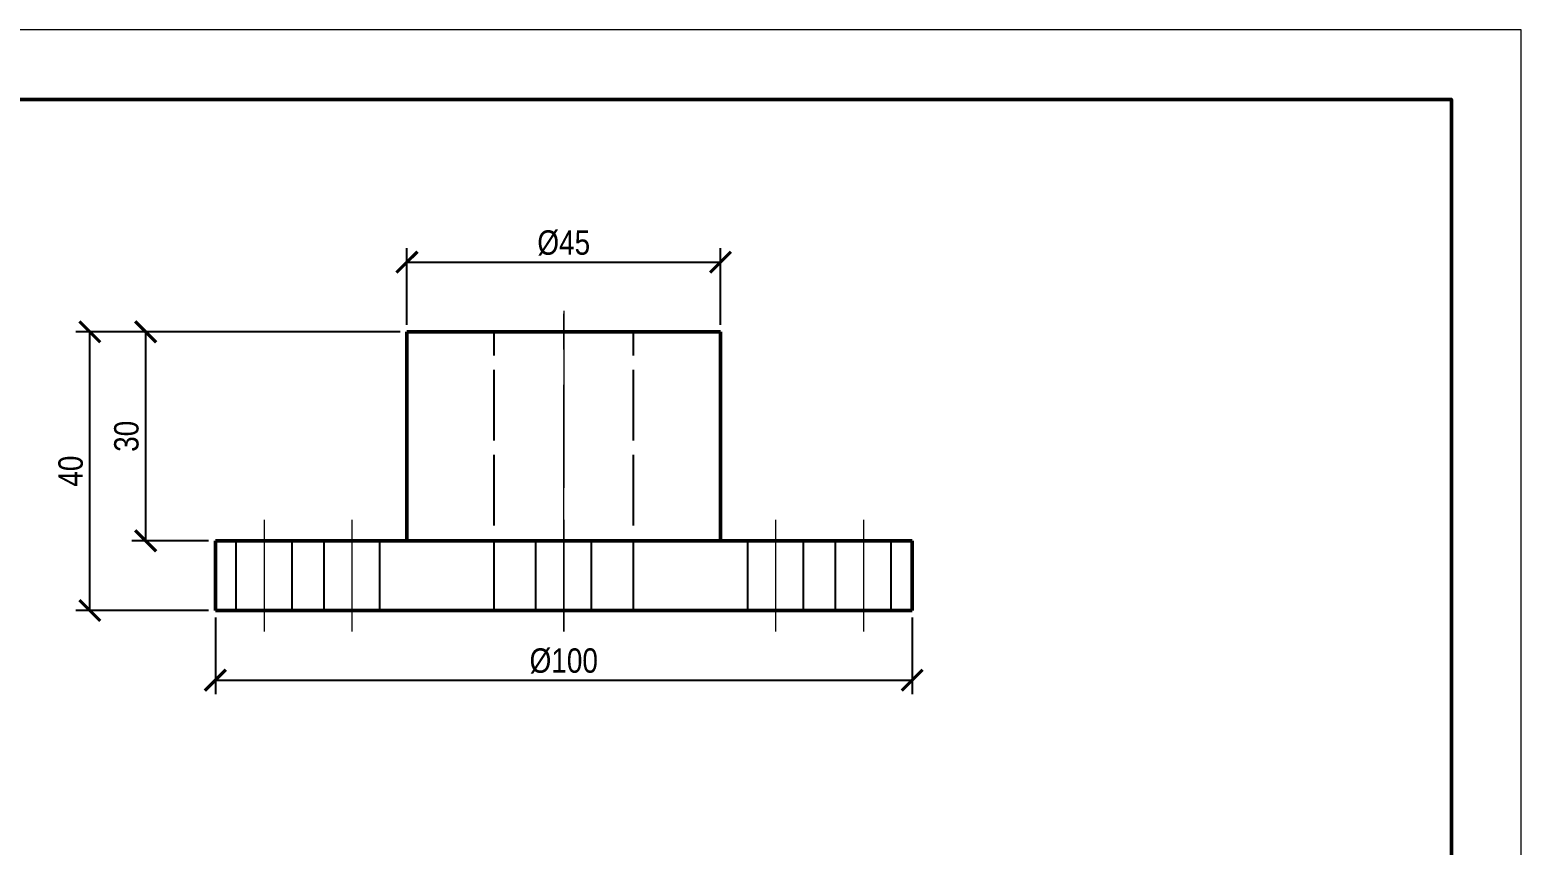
# Model space of a CAD drawing. Header units: millimetres. Extents: x 0 to 420, y 0 to 297.
# Drawn here: x 206 to 420, y 180 to 297 of the extents above; entities that cross this region are included whole.
import ezdxf

# ---------------------------------------------------------------- set-up
doc = ezdxf.new("R2010")
doc.units = ezdxf.units.MM
doc.header["$LTSCALE"] = 8
doc.linetypes.add('CENTER', pattern=[5.08, 3.175, -0.635, 0.635, -0.635])
doc.linetypes.add('DASHED', pattern=[1.524, 1.27, -0.254])
for name, color, linetype, lineweight in [('CENTER', 1, 'CENTER', 18), ('DIM', 5, 'Continuous', 18), ('FRAME', 7, 'Continuous', 50), ('HIDDEN', 8, 'DASHED', 25), ('SHEET', 8, 'Continuous', 13), ('VISIBLE', 7, 'Continuous', 50)]:
    doc.layers.add(name, color=color, linetype=linetype, lineweight=lineweight)
doc.styles.add('OpenSansCondensed-Light', font='OpenSansCondensed-Light.ttf')
doc.dimstyles.new('EZDXF', dxfattribs={"dimtxt": 3.5, "dimasz": 3, "dimexe": 2, "dimexo": 1, "dimgap": 1, "dimtad": 1, "dimlfac": 100, "dimzin": 12, "dimdsep": 46, "dimtxsty": 'OpenSansCondensed-Light', "dimblk": 'ARCHTICK', "dimcen": 2.5, "dimclrd": 256, "dimclre": 256, "dimclrt": 256, "dimazin": 3, "dimtfac": 0.5, "dimtmove": 2, "dimatfit": 3})

# ---------------------------------------------------------------- blocks, each defined once
blk = doc.blocks.new('_ARCHTICK')
at = {"color": 0, "linetype": 'BYBLOCK', "const_width": 0.15}
blk.add_lwpolyline([(-0.5, -0.5), (0.5, 0.5)], dxfattribs=at)

msp = doc.modelspace()

# ---------------------------------------------------------------- linework, layer by layer
at = {"layer": 'CENTER'}
for p, q in [((282.6007, 220.6548), (282.6007, 256.6548)), ((282.6007, 256.6548), (282.6007, 210.6548)), ((239.6007, 226.6548), (239.6007, 210.6548)), ((252.1951, 226.6548), (252.1951, 210.6548)), ((252.1951, 226.6548), (252.1951, 210.6548)), ((282.6007, 210.6548), (282.6007, 226.6548)), ((282.6007, 226.6548), (282.6007, 210.6548)), ((282.6007, 226.6548), (282.6007, 210.6548)), ((313.0063, 226.6548), (313.0063, 210.6548)), ((313.0063, 226.6548), (313.0063, 210.6548)), ((325.6007, 226.6548), (325.6007, 210.6548))]:
    msp.add_line(p, q, dxfattribs=at)
at = {"layer": 'FRAME'}
msp.add_lwpolyline([(20, 10), (410, 10), (410, 287), (20, 287)], close=True, dxfattribs=at)
at = {"layer": 'HIDDEN'}
for p, q in [((272.60068, 213.65476), (272.60068, 253.65476)), ((292.60068, 213.65476), (292.60068, 253.65476)), ((235.60068, 213.65476), (235.60068, 223.65476)), ((243.60068, 213.65476), (243.60068, 223.65476)), ((248.19509, 213.65476), (248.19509, 223.65476)), ((248.19509, 213.65476), (248.19509, 223.65476)), ((256.19509, 213.65476), (256.19509, 223.65476)), ((256.19509, 213.65476), (256.19509, 223.65476)), ((278.60068, 213.65476), (278.60068, 223.65476)), ((278.60068, 213.65476), (278.60068, 223.65476)), ((286.60068, 213.65476), (286.60068, 223.65476)), ((286.60068, 213.65476), (286.60068, 223.65476)), ((309.00627, 213.65476), (309.00627, 223.65476)), ((309.00627, 213.65476), (309.00627, 223.65476)), ((317.00627, 213.65476), (317.00627, 223.65476)), ((317.00627, 213.65476), (317.00627, 223.65476)), ((321.60068, 213.65476), (321.60068, 223.65476)), ((329.60068, 213.65476), (329.60068, 223.65476))]:
    msp.add_line(p, q, dxfattribs=at)
for points in [[(305.10068, 253.65476), (305.01389, 253.65476), (304.9271, 253.65476), (304.84031, 253.65476), (304.75353, 253.65476), (304.66674, 253.65476), (304.57995, 253.65476), (304.40855, 253.65476), (304.15254, 253.65476), (303.89653, 253.65476), (303.64051, 253.65476), (303.3845, 253.65476), (303.12849, 253.65476), (302.87248, 253.65476), (302.46008, 253.65476), (302.04768, 253.65476), (301.63528, 253.65476), (301.22288, 253.65476), (300.81048, 253.65476), (300.39809, 253.65476), (299.91783, 253.65476), (299.36973, 253.65476), (298.82162, 253.65476), (298.27352, 253.65476), (297.72541, 253.65476), (297.1773, 253.65476), (296.6292, 253.65476), (295.97287, 253.65476), (295.31654, 253.65476), (294.66021, 253.65476), (294.00388, 253.65476), (293.34756, 253.65476), (292.69123, 253.65476), (291.99724, 253.65476), (291.2656, 253.65476), (290.53396, 253.65476), (289.80232, 253.65476), (289.07068, 253.65476), (288.33904, 253.65476), (287.6074, 253.65476), (286.83713, 253.65476), (286.06687, 253.65476), (285.2966, 253.65476), (284.52634, 253.65476), (283.75608, 253.65476), (282.98581, 253.65476), (282.21555, 253.65476), (281.44528, 253.65476), (280.67502, 253.65476), (279.90475, 253.65476), (279.13449, 253.65476), (278.36422, 253.65476), (277.59396, 253.65476), (276.86232, 253.65476), (276.13068, 253.65476), (275.39904, 253.65476), (274.6674, 253.65476), (273.93575, 253.65476), (273.20411, 253.65476), (272.51013, 253.65476), (271.8538, 253.65476), (271.19747, 253.65476), (270.54114, 253.65476), (269.88481, 253.65476), (269.22849, 253.65476), (268.57216, 253.65476), (268.02405, 253.65476), (267.47595, 253.65476), (266.92784, 253.65476), (266.37973, 253.65476), (265.83163, 253.65476), (265.28352, 253.65476), (264.80327, 253.65476), (264.39087, 253.65476), (263.97847, 253.65476), (263.56607, 253.65476), (263.15368, 253.65476), (262.74128, 253.65476), (262.32888, 253.65476), (262.07287, 253.65476), (261.81685, 253.65476), (261.56084, 253.65476), (261.30483, 253.65476), (261.04882, 253.65476), (260.79281, 253.65476), (260.62141, 253.65476), (260.53462, 253.65476), (260.44783, 253.65476), (260.36104, 253.65476), (260.27425, 253.65476), (260.18747, 253.65476), (260.10068, 253.65476)], [(292.60068, 253.65476), (292.51507, 253.65476), (292.42945, 253.65476), (292.33192, 253.65476), (292.07938, 253.65476), (291.82683, 253.65476), (291.55225, 253.65476), (291.14544, 253.65476), (290.73863, 253.65476), (290.30313, 253.65476), (289.76245, 253.65476), (289.22178, 253.65476), (288.65059, 253.65476), (288.00316, 253.65476), (287.35572, 253.65476), (286.68176, 253.65476), (285.96003, 253.65476), (285.2383, 253.65476), (284.50025, 253.65476), (283.74042, 253.65476), (282.98059, 253.65476), (282.22076, 253.65476), (281.46094, 253.65476), (280.70111, 253.65476), (279.96305, 253.65476), (279.24133, 253.65476), (278.5196, 253.65476), (277.84563, 253.65476), (277.1982, 253.65476), (276.55076, 253.65476), (275.97958, 253.65476), (275.4389, 253.65476), (274.89822, 253.65476), (274.46273, 253.65476), (274.05592, 253.65476), (273.64911, 253.65476), (273.37452, 253.65476), (273.12198, 253.65476), (272.86944, 253.65476), (272.7719, 253.65476), (272.68629, 253.65476), (272.60068, 253.65476)], [(272.60068, 253.65476), (272.68629, 253.65476), (272.7719, 253.65476), (272.86944, 253.65476), (273.12198, 253.65476), (273.37452, 253.65476), (273.64911, 253.65476), (274.05592, 253.65476), (274.46273, 253.65476), (274.89822, 253.65476), (275.4389, 253.65476), (275.97958, 253.65476), (276.55076, 253.65476), (277.1982, 253.65476), (277.84563, 253.65476), (278.5196, 253.65476), (279.24133, 253.65476), (279.96305, 253.65476), (280.70111, 253.65476), (281.46094, 253.65476), (282.22076, 253.65476), (282.98059, 253.65476), (283.74042, 253.65476), (284.50025, 253.65476), (285.2383, 253.65476), (285.96003, 253.65476), (286.68176, 253.65476), (287.35572, 253.65476), (288.00316, 253.65476), (288.65059, 253.65476), (289.22178, 253.65476), (289.76245, 253.65476), (290.30313, 253.65476), (290.73863, 253.65476), (291.14544, 253.65476), (291.55225, 253.65476), (291.82683, 253.65476), (292.07938, 253.65476), (292.33192, 253.65476), (292.42945, 253.65476), (292.51507, 253.65476), (292.60068, 253.65476)], [(332.60068, 223.65476), (332.51293, 223.65476), (332.42517, 223.65476), (332.33742, 223.65476), (332.24967, 223.65476), (332.16192, 223.65476), (332.07416, 223.65476), (331.98641, 223.65476), (331.89866, 223.65476), (331.81091, 223.65476), (331.72316, 223.65476), (331.6354, 223.65476), (331.54765, 223.65476), (331.4599, 223.65476), (331.37215, 223.65476), (331.16218, 223.65476), (330.90332, 223.65476), (330.64446, 223.65476), (330.38561, 223.65476), (330.12675, 223.65476), (329.86789, 223.65476), (329.60904, 223.65476), (329.35018, 223.65476), (329.09132, 223.65476), (328.83247, 223.65476), (328.57361, 223.65476), (328.31475, 223.65476), (328.0559, 223.65476), (327.79704, 223.65476), (327.47042, 223.65476), (327.05343, 223.65476), (326.63645, 223.65476), (326.21947, 223.65476), (325.80249, 223.65476), (325.38551, 223.65476), (324.96853, 223.65476), (324.55155, 223.65476), (324.13457, 223.65476), (323.71759, 223.65476), (323.30061, 223.65476), (322.88363, 223.65476), (322.46665, 223.65476), (322.04966, 223.65476), (321.61308, 223.65476), (321.05889, 223.65476), (320.50469, 223.65476), (319.95049, 223.65476), (319.3963, 223.65476), (318.8421, 223.65476), (318.28791, 223.65476), (317.73371, 223.65476), (317.17951, 223.65476), (316.62532, 223.65476), (316.07112, 223.65476), (315.51693, 223.65476), (314.96273, 223.65476), (314.40853, 223.65476), (313.85434, 223.65476), (313.20635, 223.65476), (312.54273, 223.65476), (311.87911, 223.65476), (311.21549, 223.65476), (310.55187, 223.65476), (309.88824, 223.65476), (309.22462, 223.65476), (308.561, 223.65476), (307.89738, 223.65476), (307.23376, 223.65476), (306.57014, 223.65476), (305.90652, 223.65476), (305.2429, 223.65476), (304.57927, 223.65476), (303.87214, 223.65476), (303.13237, 223.65476), (302.3926, 223.65476), (301.65283, 223.65476), (300.91306, 223.65476), (300.17329, 223.65476), (299.43352, 223.65476), (298.69375, 223.65476), (297.95398, 223.65476), (297.21421, 223.65476), (296.47444, 223.65476), (295.73467, 223.65476), (294.9949, 223.65476), (294.25513, 223.65476), (293.5042, 223.65476), (292.72538, 223.65476), (291.94656, 223.65476), (291.16773, 223.65476), (290.38891, 223.65476), (289.61009, 223.65476), (288.83126, 223.65476), (288.05244, 223.65476), (287.27362, 223.65476), (286.49479, 223.65476), (285.71597, 223.65476), (284.93715, 223.65476), (284.15832, 223.65476), (283.3795, 223.65476), (282.60068, 223.65476), (281.82185, 223.65476), (281.04303, 223.65476), (280.26421, 223.65476), (279.48539, 223.65476), (278.70656, 223.65476), (277.92774, 223.65476), (277.14892, 223.65476), (276.37009, 223.65476), (275.59127, 223.65476), (274.81245, 223.65476), (274.03362, 223.65476), (273.2548, 223.65476), (272.47598, 223.65476), (271.69715, 223.65476), (270.94622, 223.65476), (270.20645, 223.65476), (269.46668, 223.65476), (268.72691, 223.65476), (267.98715, 223.65476), (267.24738, 223.65476), (266.50761, 223.65476), (265.76784, 223.65476), (265.02807, 223.65476), (264.2883, 223.65476), (263.54853, 223.65476), (262.80876, 223.65476), (262.06899, 223.65476), (261.32922, 223.65476), (260.62208, 223.65476), (259.95846, 223.65476), (259.29484, 223.65476), (258.63122, 223.65476), (257.9676, 223.65476), (257.30398, 223.65476), (256.64035, 223.65476), (255.97673, 223.65476), (255.31311, 223.65476), (254.64949, 223.65476), (253.98587, 223.65476), (253.32225, 223.65476), (252.65863, 223.65476), (251.99501, 223.65476), (251.34702, 223.65476), (250.79282, 223.65476), (250.23863, 223.65476), (249.68443, 223.65476), (249.13023, 223.65476), (248.57604, 223.65476), (248.02184, 223.65476), (247.46765, 223.65476), (246.91345, 223.65476), (246.35925, 223.65476), (245.80506, 223.65476), (245.25086, 223.65476), (244.69667, 223.65476), (244.14247, 223.65476), (243.58827, 223.65476), (243.15169, 223.65476), (242.73471, 223.65476), (242.31773, 223.65476), (241.90075, 223.65476), (241.48377, 223.65476), (241.06679, 223.65476), (240.64981, 223.65476), (240.23283, 223.65476), (239.81585, 223.65476), (239.39886, 223.65476), (238.98188, 223.65476), (238.5649, 223.65476), (238.14792, 223.65476), (237.73094, 223.65476), (237.40432, 223.65476), (237.14546, 223.65476), (236.8866, 223.65476), (236.62775, 223.65476), (236.36889, 223.65476), (236.11003, 223.65476), (235.85118, 223.65476), (235.59232, 223.65476), (235.33346, 223.65476), (235.07461, 223.65476), (234.81575, 223.65476), (234.55689, 223.65476), (234.29804, 223.65476), (234.03918, 223.65476), (233.82921, 223.65476), (233.74146, 223.65476), (233.65371, 223.65476), (233.56595, 223.65476), (233.4782, 223.65476), (233.39045, 223.65476), (233.3027, 223.65476), (233.21494, 223.65476), (233.12719, 223.65476), (233.03944, 223.65476), (232.95169, 223.65476), (232.86394, 223.65476), (232.77618, 223.65476), (232.68843, 223.65476), (232.60068, 223.65476)], [(243.60068, 223.65476), (243.51809, 223.65476), (243.30897, 223.65476), (242.98029, 223.65476), (242.54172, 223.65476), (242.00541, 223.65476), (241.38083, 223.65476), (240.68969, 223.65476), (239.96718, 223.65476), (239.23417, 223.65476), (238.51166, 223.65476), (237.82053, 223.65476), (237.19595, 223.65476), (236.65964, 223.65476), (236.22106, 223.65476), (235.89239, 223.65476), (235.68327, 223.65476), (235.60068, 223.65476)], [(235.60068, 223.65476), (235.68327, 223.65476), (235.89239, 223.65476), (236.22106, 223.65476), (236.65964, 223.65476), (237.19595, 223.65476), (237.82053, 223.65476), (238.51166, 223.65476), (239.23417, 223.65476), (239.96718, 223.65476), (240.68969, 223.65476), (241.38083, 223.65476), (242.00541, 223.65476), (242.54172, 223.65476), (242.98029, 223.65476), (243.30897, 223.65476), (243.51809, 223.65476), (243.60068, 223.65476)], [(256.19509, 223.65476), (256.10733, 223.65476), (255.87292, 223.65476), (255.50112, 223.65476), (255.00573, 223.65476), (254.40464, 223.65476), (253.71926, 223.65476), (252.97391, 223.65476), (252.19509, 223.65476), (251.41626, 223.65476), (250.67091, 223.65476), (249.98554, 223.65476), (249.38444, 223.65476), (248.88905, 223.65476), (248.51725, 223.65476), (248.28284, 223.65476), (248.19509, 223.65476)], [(248.19509, 223.65476), (248.28284, 223.65476), (248.51725, 223.65476), (248.88905, 223.65476), (249.38444, 223.65476), (249.98554, 223.65476), (250.67091, 223.65476), (251.41626, 223.65476), (252.19509, 223.65476), (252.97391, 223.65476), (253.71926, 223.65476), (254.40464, 223.65476), (255.00573, 223.65476), (255.50112, 223.65476), (255.87292, 223.65476), (256.10733, 223.65476), (256.19509, 223.65476)], [(256.19509, 223.65476), (256.10733, 223.65476), (255.87292, 223.65476), (255.50112, 223.65476), (255.00573, 223.65476), (254.40464, 223.65476), (253.71926, 223.65476), (252.97391, 223.65476), (252.19509, 223.65476), (251.41626, 223.65476), (250.67091, 223.65476), (249.98554, 223.65476), (249.38444, 223.65476), (248.88905, 223.65476), (248.51725, 223.65476), (248.28284, 223.65476), (248.19509, 223.65476)], [(248.19509, 223.65476), (248.28284, 223.65476), (248.51725, 223.65476), (248.88905, 223.65476), (249.38444, 223.65476), (249.98554, 223.65476), (250.67091, 223.65476), (251.41626, 223.65476), (252.19509, 223.65476), (252.97391, 223.65476), (253.71926, 223.65476), (254.40464, 223.65476), (255.00573, 223.65476), (255.50112, 223.65476), (255.87292, 223.65476), (256.10733, 223.65476), (256.19509, 223.65476)], [(305.10068, 223.65476), (305.01389, 223.65476), (304.9271, 223.65476), (304.84031, 223.65476), (304.75353, 223.65476), (304.66674, 223.65476), (304.57995, 223.65476), (304.40855, 223.65476), (304.15254, 223.65476), (303.89653, 223.65476), (303.64051, 223.65476), (303.3845, 223.65476), (303.12849, 223.65476), (302.87248, 223.65476), (302.46008, 223.65476), (302.04768, 223.65476), (301.63528, 223.65476), (301.22288, 223.65476), (300.81048, 223.65476), (300.39809, 223.65476), (299.91783, 223.65476), (299.36973, 223.65476), (298.82162, 223.65476), (298.27352, 223.65476), (297.72541, 223.65476), (297.1773, 223.65476), (296.6292, 223.65476), (295.97287, 223.65476), (295.31654, 223.65476), (294.66021, 223.65476), (294.00388, 223.65476), (293.34756, 223.65476), (292.69123, 223.65476), (291.99724, 223.65476), (291.2656, 223.65476), (290.53396, 223.65476), (289.80232, 223.65476), (289.07068, 223.65476), (288.33904, 223.65476), (287.6074, 223.65476), (286.83713, 223.65476), (286.06687, 223.65476), (285.2966, 223.65476), (284.52634, 223.65476), (283.75608, 223.65476), (282.98581, 223.65476), (282.21555, 223.65476), (281.44528, 223.65476), (280.67502, 223.65476), (279.90475, 223.65476), (279.13449, 223.65476), (278.36422, 223.65476), (277.59396, 223.65476), (276.86232, 223.65476), (276.13068, 223.65476), (275.39904, 223.65476), (274.6674, 223.65476), (273.93575, 223.65476), (273.20411, 223.65476), (272.51013, 223.65476), (271.8538, 223.65476), (271.19747, 223.65476), (270.54114, 223.65476), (269.88481, 223.65476), (269.22849, 223.65476), (268.57216, 223.65476), (268.02405, 223.65476), (267.47595, 223.65476), (266.92784, 223.65476), (266.37973, 223.65476), (265.83163, 223.65476), (265.28352, 223.65476), (264.80327, 223.65476), (264.39087, 223.65476), (263.97847, 223.65476), (263.56607, 223.65476), (263.15368, 223.65476), (262.74128, 223.65476), (262.32888, 223.65476), (262.07287, 223.65476), (261.81685, 223.65476), (261.56084, 223.65476), (261.30483, 223.65476), (261.04882, 223.65476), (260.79281, 223.65476), (260.62141, 223.65476), (260.53462, 223.65476), (260.44783, 223.65476), (260.36104, 223.65476), (260.27425, 223.65476), (260.18747, 223.65476), (260.10068, 223.65476)], [(260.10068, 223.65476), (260.18747, 223.65476), (260.27425, 223.65476), (260.36104, 223.65476), (260.44783, 223.65476), (260.53462, 223.65476), (260.62141, 223.65476), (260.79281, 223.65476), (261.04882, 223.65476), (261.30483, 223.65476), (261.56084, 223.65476), (261.81685, 223.65476), (262.07287, 223.65476), (262.32888, 223.65476), (262.74128, 223.65476), (263.15368, 223.65476), (263.56607, 223.65476), (263.97847, 223.65476), (264.39087, 223.65476), (264.80327, 223.65476), (265.28352, 223.65476), (265.83163, 223.65476), (266.37973, 223.65476), (266.92784, 223.65476), (267.47595, 223.65476), (268.02405, 223.65476), (268.57216, 223.65476), (269.22849, 223.65476), (269.88481, 223.65476), (270.54114, 223.65476), (271.19747, 223.65476), (271.8538, 223.65476), (272.51013, 223.65476), (273.20411, 223.65476), (273.93575, 223.65476), (274.6674, 223.65476), (275.39904, 223.65476), (276.13068, 223.65476), (276.86232, 223.65476), (277.59396, 223.65476), (278.36422, 223.65476), (279.13449, 223.65476), (279.90475, 223.65476), (280.67502, 223.65476), (281.44528, 223.65476), (282.21555, 223.65476), (282.98581, 223.65476), (283.75608, 223.65476), (284.52634, 223.65476), (285.2966, 223.65476), (286.06687, 223.65476), (286.83713, 223.65476), (287.6074, 223.65476), (288.33904, 223.65476), (289.07068, 223.65476), (289.80232, 223.65476), (290.53396, 223.65476), (291.2656, 223.65476), (291.99724, 223.65476), (292.69123, 223.65476), (293.34756, 223.65476), (294.00388, 223.65476), (294.66021, 223.65476), (295.31654, 223.65476), (295.97287, 223.65476), (296.6292, 223.65476), (297.1773, 223.65476), (297.72541, 223.65476), (298.27352, 223.65476), (298.82162, 223.65476), (299.36973, 223.65476), (299.91783, 223.65476), (300.39809, 223.65476), (300.81048, 223.65476), (301.22288, 223.65476), (301.63528, 223.65476), (302.04768, 223.65476), (302.46008, 223.65476), (302.87248, 223.65476), (303.12849, 223.65476), (303.3845, 223.65476), (303.64051, 223.65476), (303.89653, 223.65476), (304.15254, 223.65476), (304.40855, 223.65476), (304.57995, 223.65476), (304.66674, 223.65476), (304.75353, 223.65476), (304.84031, 223.65476), (304.9271, 223.65476), (305.01389, 223.65476), (305.10068, 223.65476)], [(286.60068, 223.65476), (286.51293, 223.65476), (286.27851, 223.65476), (285.90671, 223.65476), (285.41132, 223.65476), (284.81023, 223.65476), (284.12485, 223.65476), (283.3795, 223.65476), (282.60068, 223.65476), (281.82185, 223.65476), (281.07651, 223.65476), (280.39113, 223.65476), (279.79004, 223.65476), (279.29465, 223.65476), (278.92284, 223.65476), (278.68843, 223.65476), (278.60068, 223.65476)], [(278.60068, 223.65476), (278.68843, 223.65476), (278.92284, 223.65476), (279.29465, 223.65476), (279.79004, 223.65476), (280.39113, 223.65476), (281.07651, 223.65476), (281.82185, 223.65476), (282.60068, 223.65476), (283.3795, 223.65476), (284.12485, 223.65476), (284.81023, 223.65476), (285.41132, 223.65476), (285.90671, 223.65476), (286.27851, 223.65476), (286.51293, 223.65476), (286.60068, 223.65476)], [(286.60068, 223.65476), (286.51293, 223.65476), (286.27851, 223.65476), (285.90671, 223.65476), (285.41132, 223.65476), (284.81023, 223.65476), (284.12485, 223.65476), (283.3795, 223.65476), (282.60068, 223.65476), (281.82185, 223.65476), (281.07651, 223.65476), (280.39113, 223.65476), (279.79004, 223.65476), (279.29465, 223.65476), (278.92284, 223.65476), (278.68843, 223.65476), (278.60068, 223.65476)], [(278.60068, 223.65476), (278.68843, 223.65476), (278.92284, 223.65476), (279.29465, 223.65476), (279.79004, 223.65476), (280.39113, 223.65476), (281.07651, 223.65476), (281.82185, 223.65476), (282.60068, 223.65476), (283.3795, 223.65476), (284.12485, 223.65476), (284.81023, 223.65476), (285.41132, 223.65476), (285.90671, 223.65476), (286.27851, 223.65476), (286.51293, 223.65476), (286.60068, 223.65476)], [(317.00627, 223.65476), (316.92368, 223.65476), (316.71456, 223.65476), (316.38589, 223.65476), (315.94731, 223.65476), (315.411, 223.65476), (314.78642, 223.65476), (314.09528, 223.65476), (313.37277, 223.65476), (312.63976, 223.65476), (311.91726, 223.65476), (311.22612, 223.65476), (310.60154, 223.65476), (310.06523, 223.65476), (309.62665, 223.65476), (309.29798, 223.65476), (309.08886, 223.65476), (309.00627, 223.65476)], [(309.00627, 223.65476), (309.08886, 223.65476), (309.29798, 223.65476), (309.62665, 223.65476), (310.06523, 223.65476), (310.60154, 223.65476), (311.22612, 223.65476), (311.91726, 223.65476), (312.63976, 223.65476), (313.37277, 223.65476), (314.09528, 223.65476), (314.78642, 223.65476), (315.411, 223.65476), (315.94731, 223.65476), (316.38589, 223.65476), (316.71456, 223.65476), (316.92368, 223.65476), (317.00627, 223.65476)], [(317.00627, 223.65476), (316.92368, 223.65476), (316.71456, 223.65476), (316.38589, 223.65476), (315.94731, 223.65476), (315.411, 223.65476), (314.78642, 223.65476), (314.09528, 223.65476), (313.37277, 223.65476), (312.63976, 223.65476), (311.91726, 223.65476), (311.22612, 223.65476), (310.60154, 223.65476), (310.06523, 223.65476), (309.62665, 223.65476), (309.29798, 223.65476), (309.08886, 223.65476), (309.00627, 223.65476)], [(309.00627, 223.65476), (309.08886, 223.65476), (309.29798, 223.65476), (309.62665, 223.65476), (310.06523, 223.65476), (310.60154, 223.65476), (311.22612, 223.65476), (311.91726, 223.65476), (312.63976, 223.65476), (313.37277, 223.65476), (314.09528, 223.65476), (314.78642, 223.65476), (315.411, 223.65476), (315.94731, 223.65476), (316.38589, 223.65476), (316.71456, 223.65476), (316.92368, 223.65476), (317.00627, 223.65476)], [(329.60068, 223.65476), (329.51809, 223.65476), (329.30897, 223.65476), (328.98029, 223.65476), (328.54172, 223.65476), (328.00541, 223.65476), (327.38083, 223.65476), (326.68969, 223.65476), (325.96718, 223.65476), (325.23417, 223.65476), (324.51166, 223.65476), (323.82053, 223.65476), (323.19595, 223.65476), (322.65964, 223.65476), (322.22106, 223.65476), (321.89239, 223.65476), (321.68327, 223.65476), (321.60068, 223.65476)], [(321.60068, 223.65476), (321.68327, 223.65476), (321.89239, 223.65476), (322.22106, 223.65476), (322.65964, 223.65476), (323.19595, 223.65476), (323.82053, 223.65476), (324.51166, 223.65476), (325.23417, 223.65476), (325.96718, 223.65476), (326.68969, 223.65476), (327.38083, 223.65476), (328.00541, 223.65476), (328.54172, 223.65476), (328.98029, 223.65476), (329.30897, 223.65476), (329.51809, 223.65476), (329.60068, 223.65476)], [(332.60068, 213.65476), (332.51293, 213.65476), (332.42517, 213.65476), (332.33742, 213.65476), (332.24967, 213.65476), (332.16192, 213.65476), (332.07416, 213.65476), (331.98641, 213.65476), (331.89866, 213.65476), (331.81091, 213.65476), (331.72316, 213.65476), (331.6354, 213.65476), (331.54765, 213.65476), (331.4599, 213.65476), (331.37215, 213.65476), (331.16218, 213.65476), (330.90332, 213.65476), (330.64446, 213.65476), (330.38561, 213.65476), (330.12675, 213.65476), (329.86789, 213.65476), (329.60904, 213.65476), (329.35018, 213.65476), (329.09132, 213.65476), (328.83247, 213.65476), (328.57361, 213.65476), (328.31475, 213.65476), (328.0559, 213.65476), (327.79704, 213.65476), (327.47042, 213.65476), (327.05343, 213.65476), (326.63645, 213.65476), (326.21947, 213.65476), (325.80249, 213.65476), (325.38551, 213.65476), (324.96853, 213.65476), (324.55155, 213.65476), (324.13457, 213.65476), (323.71759, 213.65476), (323.30061, 213.65476), (322.88363, 213.65476), (322.46665, 213.65476), (322.04966, 213.65476), (321.61308, 213.65476), (321.05889, 213.65476), (320.50469, 213.65476), (319.95049, 213.65476), (319.3963, 213.65476), (318.8421, 213.65476), (318.28791, 213.65476), (317.73371, 213.65476), (317.17951, 213.65476), (316.62532, 213.65476), (316.07112, 213.65476), (315.51693, 213.65476), (314.96273, 213.65476), (314.40853, 213.65476), (313.85434, 213.65476), (313.20635, 213.65476), (312.54273, 213.65476), (311.87911, 213.65476), (311.21549, 213.65476), (310.55187, 213.65476), (309.88824, 213.65476), (309.22462, 213.65476), (308.561, 213.65476), (307.89738, 213.65476), (307.23376, 213.65476), (306.57014, 213.65476), (305.90652, 213.65476), (305.2429, 213.65476), (304.57927, 213.65476), (303.87214, 213.65476), (303.13237, 213.65476), (302.3926, 213.65476), (301.65283, 213.65476), (300.91306, 213.65476), (300.17329, 213.65476), (299.43352, 213.65476), (298.69375, 213.65476), (297.95398, 213.65476), (297.21421, 213.65476), (296.47444, 213.65476), (295.73467, 213.65476), (294.9949, 213.65476), (294.25513, 213.65476), (293.5042, 213.65476), (292.72538, 213.65476), (291.94656, 213.65476), (291.16773, 213.65476), (290.38891, 213.65476), (289.61009, 213.65476), (288.83126, 213.65476), (288.05244, 213.65476), (287.27362, 213.65476), (286.49479, 213.65476), (285.71597, 213.65476), (284.93715, 213.65476), (284.15832, 213.65476), (283.3795, 213.65476), (282.60068, 213.65476), (281.82185, 213.65476), (281.04303, 213.65476), (280.26421, 213.65476), (279.48539, 213.65476), (278.70656, 213.65476), (277.92774, 213.65476), (277.14892, 213.65476), (276.37009, 213.65476), (275.59127, 213.65476), (274.81245, 213.65476), (274.03362, 213.65476), (273.2548, 213.65476), (272.47598, 213.65476), (271.69715, 213.65476), (270.94622, 213.65476), (270.20645, 213.65476), (269.46668, 213.65476), (268.72691, 213.65476), (267.98715, 213.65476), (267.24738, 213.65476), (266.50761, 213.65476), (265.76784, 213.65476), (265.02807, 213.65476), (264.2883, 213.65476), (263.54853, 213.65476), (262.80876, 213.65476), (262.06899, 213.65476), (261.32922, 213.65476), (260.62208, 213.65476), (259.95846, 213.65476), (259.29484, 213.65476), (258.63122, 213.65476), (257.9676, 213.65476), (257.30398, 213.65476), (256.64035, 213.65476), (255.97673, 213.65476), (255.31311, 213.65476), (254.64949, 213.65476), (253.98587, 213.65476), (253.32225, 213.65476), (252.65863, 213.65476), (251.99501, 213.65476), (251.34702, 213.65476), (250.79282, 213.65476), (250.23863, 213.65476), (249.68443, 213.65476), (249.13023, 213.65476), (248.57604, 213.65476), (248.02184, 213.65476), (247.46765, 213.65476), (246.91345, 213.65476), (246.35925, 213.65476), (245.80506, 213.65476), (245.25086, 213.65476), (244.69667, 213.65476), (244.14247, 213.65476), (243.58827, 213.65476), (243.15169, 213.65476), (242.73471, 213.65476), (242.31773, 213.65476), (241.90075, 213.65476), (241.48377, 213.65476), (241.06679, 213.65476), (240.64981, 213.65476), (240.23283, 213.65476), (239.81585, 213.65476), (239.39886, 213.65476), (238.98188, 213.65476), (238.5649, 213.65476), (238.14792, 213.65476), (237.73094, 213.65476), (237.40432, 213.65476), (237.14546, 213.65476), (236.8866, 213.65476), (236.62775, 213.65476), (236.36889, 213.65476), (236.11003, 213.65476), (235.85118, 213.65476), (235.59232, 213.65476), (235.33346, 213.65476), (235.07461, 213.65476), (234.81575, 213.65476), (234.55689, 213.65476), (234.29804, 213.65476), (234.03918, 213.65476), (233.82921, 213.65476), (233.74146, 213.65476), (233.65371, 213.65476), (233.56595, 213.65476), (233.4782, 213.65476), (233.39045, 213.65476), (233.3027, 213.65476), (233.21494, 213.65476), (233.12719, 213.65476), (233.03944, 213.65476), (232.95169, 213.65476), (232.86394, 213.65476), (232.77618, 213.65476), (232.68843, 213.65476), (232.60068, 213.65476)], [(243.60068, 213.65476), (243.51809, 213.65476), (243.30897, 213.65476), (242.98029, 213.65476), (242.54172, 213.65476), (242.00541, 213.65476), (241.38083, 213.65476), (240.68969, 213.65476), (239.96718, 213.65476), (239.23417, 213.65476), (238.51166, 213.65476), (237.82053, 213.65476), (237.19595, 213.65476), (236.65964, 213.65476), (236.22106, 213.65476), (235.89239, 213.65476), (235.68327, 213.65476), (235.60068, 213.65476)], [(235.60068, 213.65476), (235.68327, 213.65476), (235.89239, 213.65476), (236.22106, 213.65476), (236.65964, 213.65476), (237.19595, 213.65476), (237.82053, 213.65476), (238.51166, 213.65476), (239.23417, 213.65476), (239.96718, 213.65476), (240.68969, 213.65476), (241.38083, 213.65476), (242.00541, 213.65476), (242.54172, 213.65476), (242.98029, 213.65476), (243.30897, 213.65476), (243.51809, 213.65476), (243.60068, 213.65476)], [(256.19509, 213.65476), (256.10733, 213.65476), (255.87292, 213.65476), (255.50112, 213.65476), (255.00573, 213.65476), (254.40464, 213.65476), (253.71926, 213.65476), (252.97391, 213.65476), (252.19509, 213.65476), (251.41626, 213.65476), (250.67091, 213.65476), (249.98554, 213.65476), (249.38444, 213.65476), (248.88905, 213.65476), (248.51725, 213.65476), (248.28284, 213.65476), (248.19509, 213.65476)], [(248.19509, 213.65476), (248.28284, 213.65476), (248.51725, 213.65476), (248.88905, 213.65476), (249.38444, 213.65476), (249.98554, 213.65476), (250.67091, 213.65476), (251.41626, 213.65476), (252.19509, 213.65476), (252.97391, 213.65476), (253.71926, 213.65476), (254.40464, 213.65476), (255.00573, 213.65476), (255.50112, 213.65476), (255.87292, 213.65476), (256.10733, 213.65476), (256.19509, 213.65476)], [(256.19509, 213.65476), (256.10733, 213.65476), (255.87292, 213.65476), (255.50112, 213.65476), (255.00573, 213.65476), (254.40464, 213.65476), (253.71926, 213.65476), (252.97391, 213.65476), (252.19509, 213.65476), (251.41626, 213.65476), (250.67091, 213.65476), (249.98554, 213.65476), (249.38444, 213.65476), (248.88905, 213.65476), (248.51725, 213.65476), (248.28284, 213.65476), (248.19509, 213.65476)], [(248.19509, 213.65476), (248.28284, 213.65476), (248.51725, 213.65476), (248.88905, 213.65476), (249.38444, 213.65476), (249.98554, 213.65476), (250.67091, 213.65476), (251.41626, 213.65476), (252.19509, 213.65476), (252.97391, 213.65476), (253.71926, 213.65476), (254.40464, 213.65476), (255.00573, 213.65476), (255.50112, 213.65476), (255.87292, 213.65476), (256.10733, 213.65476), (256.19509, 213.65476)], [(292.60068, 213.65476), (292.51507, 213.65476), (292.42945, 213.65476), (292.33192, 213.65476), (292.07938, 213.65476), (291.82683, 213.65476), (291.55225, 213.65476), (291.14544, 213.65476), (290.73863, 213.65476), (290.30313, 213.65476), (289.76245, 213.65476), (289.22178, 213.65476), (288.65059, 213.65476), (288.00316, 213.65476), (287.35572, 213.65476), (286.68176, 213.65476), (285.96003, 213.65476), (285.2383, 213.65476), (284.50025, 213.65476), (283.74042, 213.65476), (282.98059, 213.65476), (282.22076, 213.65476), (281.46094, 213.65476), (280.70111, 213.65476), (279.96305, 213.65476), (279.24133, 213.65476), (278.5196, 213.65476), (277.84563, 213.65476), (277.1982, 213.65476), (276.55076, 213.65476), (275.97958, 213.65476), (275.4389, 213.65476), (274.89822, 213.65476), (274.46273, 213.65476), (274.05592, 213.65476), (273.64911, 213.65476), (273.37452, 213.65476), (273.12198, 213.65476), (272.86944, 213.65476), (272.7719, 213.65476), (272.68629, 213.65476), (272.60068, 213.65476)], [(272.60068, 213.65476), (272.68629, 213.65476), (272.7719, 213.65476), (272.86944, 213.65476), (273.12198, 213.65476), (273.37452, 213.65476), (273.64911, 213.65476), (274.05592, 213.65476), (274.46273, 213.65476), (274.89822, 213.65476), (275.4389, 213.65476), (275.97958, 213.65476), (276.55076, 213.65476), (277.1982, 213.65476), (277.84563, 213.65476), (278.5196, 213.65476), (279.24133, 213.65476), (279.96305, 213.65476), (280.70111, 213.65476), (281.46094, 213.65476), (282.22076, 213.65476), (282.98059, 213.65476), (283.74042, 213.65476), (284.50025, 213.65476), (285.2383, 213.65476), (285.96003, 213.65476), (286.68176, 213.65476), (287.35572, 213.65476), (288.00316, 213.65476), (288.65059, 213.65476), (289.22178, 213.65476), (289.76245, 213.65476), (290.30313, 213.65476), (290.73863, 213.65476), (291.14544, 213.65476), (291.55225, 213.65476), (291.82683, 213.65476), (292.07938, 213.65476), (292.33192, 213.65476), (292.42945, 213.65476), (292.51507, 213.65476), (292.60068, 213.65476)], [(286.60068, 213.65476), (286.51293, 213.65476), (286.27851, 213.65476), (285.90671, 213.65476), (285.41132, 213.65476), (284.81023, 213.65476), (284.12485, 213.65476), (283.3795, 213.65476), (282.60068, 213.65476), (281.82185, 213.65476), (281.07651, 213.65476), (280.39113, 213.65476), (279.79004, 213.65476), (279.29465, 213.65476), (278.92284, 213.65476), (278.68843, 213.65476), (278.60068, 213.65476)], [(278.60068, 213.65476), (278.68843, 213.65476), (278.92284, 213.65476), (279.29465, 213.65476), (279.79004, 213.65476), (280.39113, 213.65476), (281.07651, 213.65476), (281.82185, 213.65476), (282.60068, 213.65476), (283.3795, 213.65476), (284.12485, 213.65476), (284.81023, 213.65476), (285.41132, 213.65476), (285.90671, 213.65476), (286.27851, 213.65476), (286.51293, 213.65476), (286.60068, 213.65476)], [(286.60068, 213.65476), (286.51293, 213.65476), (286.27851, 213.65476), (285.90671, 213.65476), (285.41132, 213.65476), (284.81023, 213.65476), (284.12485, 213.65476), (283.3795, 213.65476), (282.60068, 213.65476), (281.82185, 213.65476), (281.07651, 213.65476), (280.39113, 213.65476), (279.79004, 213.65476), (279.29465, 213.65476), (278.92284, 213.65476), (278.68843, 213.65476), (278.60068, 213.65476)], [(278.60068, 213.65476), (278.68843, 213.65476), (278.92284, 213.65476), (279.29465, 213.65476), (279.79004, 213.65476), (280.39113, 213.65476), (281.07651, 213.65476), (281.82185, 213.65476), (282.60068, 213.65476), (283.3795, 213.65476), (284.12485, 213.65476), (284.81023, 213.65476), (285.41132, 213.65476), (285.90671, 213.65476), (286.27851, 213.65476), (286.51293, 213.65476), (286.60068, 213.65476)], [(317.00627, 213.65476), (316.92368, 213.65476), (316.71456, 213.65476), (316.38589, 213.65476), (315.94731, 213.65476), (315.411, 213.65476), (314.78642, 213.65476), (314.09528, 213.65476), (313.37277, 213.65476), (312.63976, 213.65476), (311.91726, 213.65476), (311.22612, 213.65476), (310.60154, 213.65476), (310.06523, 213.65476), (309.62665, 213.65476), (309.29798, 213.65476), (309.08886, 213.65476), (309.00627, 213.65476)], [(309.00627, 213.65476), (309.08886, 213.65476), (309.29798, 213.65476), (309.62665, 213.65476), (310.06523, 213.65476), (310.60154, 213.65476), (311.22612, 213.65476), (311.91726, 213.65476), (312.63976, 213.65476), (313.37277, 213.65476), (314.09528, 213.65476), (314.78642, 213.65476), (315.411, 213.65476), (315.94731, 213.65476), (316.38589, 213.65476), (316.71456, 213.65476), (316.92368, 213.65476), (317.00627, 213.65476)], [(317.00627, 213.65476), (316.92368, 213.65476), (316.71456, 213.65476), (316.38589, 213.65476), (315.94731, 213.65476), (315.411, 213.65476), (314.78642, 213.65476), (314.09528, 213.65476), (313.37277, 213.65476), (312.63976, 213.65476), (311.91726, 213.65476), (311.22612, 213.65476), (310.60154, 213.65476), (310.06523, 213.65476), (309.62665, 213.65476), (309.29798, 213.65476), (309.08886, 213.65476), (309.00627, 213.65476)], [(309.00627, 213.65476), (309.08886, 213.65476), (309.29798, 213.65476), (309.62665, 213.65476), (310.06523, 213.65476), (310.60154, 213.65476), (311.22612, 213.65476), (311.91726, 213.65476), (312.63976, 213.65476), (313.37277, 213.65476), (314.09528, 213.65476), (314.78642, 213.65476), (315.411, 213.65476), (315.94731, 213.65476), (316.38589, 213.65476), (316.71456, 213.65476), (316.92368, 213.65476), (317.00627, 213.65476)], [(329.60068, 213.65476), (329.51809, 213.65476), (329.30897, 213.65476), (328.98029, 213.65476), (328.54172, 213.65476), (328.00541, 213.65476), (327.38083, 213.65476), (326.68969, 213.65476), (325.96718, 213.65476), (325.23417, 213.65476), (324.51166, 213.65476), (323.82053, 213.65476), (323.19595, 213.65476), (322.65964, 213.65476), (322.22106, 213.65476), (321.89239, 213.65476), (321.68327, 213.65476), (321.60068, 213.65476)], [(321.60068, 213.65476), (321.68327, 213.65476), (321.89239, 213.65476), (322.22106, 213.65476), (322.65964, 213.65476), (323.19595, 213.65476), (323.82053, 213.65476), (324.51166, 213.65476), (325.23417, 213.65476), (325.96718, 213.65476), (326.68969, 213.65476), (327.38083, 213.65476), (328.00541, 213.65476), (328.54172, 213.65476), (328.98029, 213.65476), (329.30897, 213.65476), (329.51809, 213.65476), (329.60068, 213.65476)]]:
    msp.add_lwpolyline(points, dxfattribs=at)
at = {"layer": 'SHEET'}
msp.add_lwpolyline([(0, 0), (420, 0), (420, 297), (0, 297)], close=True, dxfattribs=at)
at = {"layer": 'VISIBLE'}
for p, q in [((260.10068, 223.65476), (260.10068, 253.65476)), ((305.10068, 223.65476), (305.10068, 253.65476)), ((232.60068, 213.65476), (232.60068, 223.65476)), ((332.60068, 213.65476), (332.60068, 223.65476))]:
    msp.add_line(p, q, dxfattribs=at)
for points in [[(260.10068, 253.65476), (260.18747, 253.65476), (260.27425, 253.65476), (260.36104, 253.65476), (260.44783, 253.65476), (260.53462, 253.65476), (260.62141, 253.65476), (260.79281, 253.65476), (261.04882, 253.65476), (261.30483, 253.65476), (261.56084, 253.65476), (261.81685, 253.65476), (262.07287, 253.65476), (262.32888, 253.65476), (262.74128, 253.65476), (263.15368, 253.65476), (263.56607, 253.65476), (263.97847, 253.65476), (264.39087, 253.65476), (264.80327, 253.65476), (265.28352, 253.65476), (265.83163, 253.65476), (266.37973, 253.65476), (266.92784, 253.65476), (267.47595, 253.65476), (268.02405, 253.65476), (268.57216, 253.65476), (269.22849, 253.65476), (269.88481, 253.65476), (270.54114, 253.65476), (271.19747, 253.65476), (271.8538, 253.65476), (272.51013, 253.65476), (273.20411, 253.65476), (273.93575, 253.65476), (274.6674, 253.65476), (275.39904, 253.65476), (276.13068, 253.65476), (276.86232, 253.65476), (277.59396, 253.65476), (278.36422, 253.65476), (279.13449, 253.65476), (279.90475, 253.65476), (280.67502, 253.65476), (281.44528, 253.65476), (282.21555, 253.65476), (282.98581, 253.65476), (283.75608, 253.65476), (284.52634, 253.65476), (285.2966, 253.65476), (286.06687, 253.65476), (286.83713, 253.65476), (287.6074, 253.65476), (288.33904, 253.65476), (289.07068, 253.65476), (289.80232, 253.65476), (290.53396, 253.65476), (291.2656, 253.65476), (291.99724, 253.65476), (292.69123, 253.65476), (293.34756, 253.65476), (294.00388, 253.65476), (294.66021, 253.65476), (295.31654, 253.65476), (295.97287, 253.65476), (296.6292, 253.65476), (297.1773, 253.65476), (297.72541, 253.65476), (298.27352, 253.65476), (298.82162, 253.65476), (299.36973, 253.65476), (299.91783, 253.65476), (300.39809, 253.65476), (300.81048, 253.65476), (301.22288, 253.65476), (301.63528, 253.65476), (302.04768, 253.65476), (302.46008, 253.65476), (302.87248, 253.65476), (303.12849, 253.65476), (303.3845, 253.65476), (303.64051, 253.65476), (303.89653, 253.65476), (304.15254, 253.65476), (304.40855, 253.65476), (304.57995, 253.65476), (304.66674, 253.65476), (304.75353, 253.65476), (304.84031, 253.65476), (304.9271, 253.65476), (305.01389, 253.65476), (305.10068, 253.65476)], [(232.60068, 223.65476), (232.68799, 223.65476), (232.77531, 223.65476), (232.86263, 223.65476), (232.94994, 223.65476), (233.03726, 223.65476), (233.12457, 223.65476), (233.21189, 223.65476), (233.2992, 223.65476), (233.38652, 223.65476), (233.47384, 223.65476), (233.56115, 223.65476), (233.64847, 223.65476), (233.73578, 223.65476), (233.8231, 223.65476), (234.01986, 223.65476), (234.27743, 223.65476), (234.535, 223.65476), (234.79257, 223.65476), (235.05014, 223.65476), (235.30771, 223.65476), (235.56528, 223.65476), (235.82284, 223.65476), (236.08041, 223.65476), (236.33798, 223.65476), (236.59555, 223.65476), (236.85312, 223.65476), (237.11069, 223.65476), (237.36826, 223.65476), (237.67078, 223.65476), (238.08569, 223.65476), (238.50059, 223.65476), (238.9155, 223.65476), (239.3304, 223.65476), (239.74531, 223.65476), (240.16022, 223.65476), (240.57512, 223.65476), (240.99003, 223.65476), (241.40494, 223.65476), (241.81984, 223.65476), (242.23475, 223.65476), (242.64966, 223.65476), (243.06456, 223.65476), (243.47947, 223.65476), (244.02115, 223.65476), (244.57259, 223.65476), (245.12403, 223.65476), (245.67547, 223.65476), (246.22691, 223.65476), (246.77835, 223.65476), (247.32979, 223.65476), (247.88123, 223.65476), (248.43266, 223.65476), (248.9841, 223.65476), (249.53554, 223.65476), (250.08698, 223.65476), (250.63842, 223.65476), (251.18986, 223.65476), (251.80351, 223.65476), (252.46383, 223.65476), (253.12415, 223.65476), (253.78447, 223.65476), (254.44479, 223.65476), (255.10511, 223.65476), (255.76543, 223.65476), (256.42575, 223.65476), (257.08607, 223.65476), (257.74639, 223.65476), (258.40671, 223.65476), (259.06703, 223.65476), (259.72735, 223.65476), (260.38767, 223.65476), (261.06422, 223.65476), (261.80031, 223.65476), (262.5364, 223.65476), (263.27249, 223.65476), (264.00858, 223.65476), (264.74467, 223.65476), (265.48076, 223.65476), (266.21685, 223.65476), (266.95294, 223.65476), (267.68903, 223.65476), (268.42512, 223.65476), (269.16121, 223.65476), (269.8973, 223.65476), (270.63339, 223.65476), (271.36948, 223.65476), (272.13887, 223.65476), (272.91382, 223.65476), (273.68877, 223.65476), (274.46372, 223.65476), (275.23867, 223.65476), (276.01362, 223.65476), (276.78856, 223.65476), (277.56351, 223.65476), (278.33846, 223.65476), (279.11341, 223.65476), (279.88836, 223.65476), (280.66331, 223.65476), (281.43826, 223.65476), (282.2132, 223.65476), (282.98815, 223.65476), (283.7631, 223.65476), (284.53805, 223.65476), (285.313, 223.65476), (286.08795, 223.65476), (286.8629, 223.65476), (287.63784, 223.65476), (288.41279, 223.65476), (289.18774, 223.65476), (289.96269, 223.65476), (290.73764, 223.65476), (291.51259, 223.65476), (292.28753, 223.65476), (293.06248, 223.65476), (293.83188, 223.65476), (294.56797, 223.65476), (295.30406, 223.65476), (296.04015, 223.65476), (296.77624, 223.65476), (297.51233, 223.65476), (298.24842, 223.65476), (298.98451, 223.65476), (299.7206, 223.65476), (300.45668, 223.65476), (301.19277, 223.65476), (301.92886, 223.65476), (302.66495, 223.65476), (303.40104, 223.65476), (304.13713, 223.65476), (304.81369, 223.65476), (305.47401, 223.65476), (306.13433, 223.65476), (306.79465, 223.65476), (307.45497, 223.65476), (308.11529, 223.65476), (308.77561, 223.65476), (309.43592, 223.65476), (310.09624, 223.65476), (310.75656, 223.65476), (311.41688, 223.65476), (312.0772, 223.65476), (312.73752, 223.65476), (313.39784, 223.65476), (314.0115, 223.65476), (314.56294, 223.65476), (315.11438, 223.65476), (315.66582, 223.65476), (316.21725, 223.65476), (316.76869, 223.65476), (317.32013, 223.65476), (317.87157, 223.65476), (318.42301, 223.65476), (318.97445, 223.65476), (319.52589, 223.65476), (320.07732, 223.65476), (320.62876, 223.65476), (321.1802, 223.65476), (321.72189, 223.65476), (322.13679, 223.65476), (322.5517, 223.65476), (322.96661, 223.65476), (323.38151, 223.65476), (323.79642, 223.65476), (324.21133, 223.65476), (324.62623, 223.65476), (325.04114, 223.65476), (325.45605, 223.65476), (325.87095, 223.65476), (326.28586, 223.65476), (326.70076, 223.65476), (327.11567, 223.65476), (327.53058, 223.65476), (327.8331, 223.65476), (328.09067, 223.65476), (328.34824, 223.65476), (328.60581, 223.65476), (328.86337, 223.65476), (329.12094, 223.65476), (329.37851, 223.65476), (329.63608, 223.65476), (329.89365, 223.65476), (330.15122, 223.65476), (330.40879, 223.65476), (330.66636, 223.65476), (330.92392, 223.65476), (331.18149, 223.65476), (331.37826, 223.65476), (331.46557, 223.65476), (331.55289, 223.65476), (331.64021, 223.65476), (331.72752, 223.65476), (331.81484, 223.65476), (331.90215, 223.65476), (331.98947, 223.65476), (332.07678, 223.65476), (332.1641, 223.65476), (332.25142, 223.65476), (332.33873, 223.65476), (332.42605, 223.65476), (332.51336, 223.65476), (332.60068, 223.65476)], [(232.60068, 213.65476), (232.68799, 213.65476), (232.77531, 213.65476), (232.86263, 213.65476), (232.94994, 213.65476), (233.03726, 213.65476), (233.12457, 213.65476), (233.21189, 213.65476), (233.2992, 213.65476), (233.38652, 213.65476), (233.47384, 213.65476), (233.56115, 213.65476), (233.64847, 213.65476), (233.73578, 213.65476), (233.8231, 213.65476), (234.01986, 213.65476), (234.27743, 213.65476), (234.535, 213.65476), (234.79257, 213.65476), (235.05014, 213.65476), (235.30771, 213.65476), (235.56528, 213.65476), (235.82284, 213.65476), (236.08041, 213.65476), (236.33798, 213.65476), (236.59555, 213.65476), (236.85312, 213.65476), (237.11069, 213.65476), (237.36826, 213.65476), (237.67078, 213.65476), (238.08569, 213.65476), (238.50059, 213.65476), (238.9155, 213.65476), (239.3304, 213.65476), (239.74531, 213.65476), (240.16022, 213.65476), (240.57512, 213.65476), (240.99003, 213.65476), (241.40494, 213.65476), (241.81984, 213.65476), (242.23475, 213.65476), (242.64966, 213.65476), (243.06456, 213.65476), (243.47947, 213.65476), (244.02115, 213.65476), (244.57259, 213.65476), (245.12403, 213.65476), (245.67547, 213.65476), (246.22691, 213.65476), (246.77835, 213.65476), (247.32979, 213.65476), (247.88123, 213.65476), (248.43266, 213.65476), (248.9841, 213.65476), (249.53554, 213.65476), (250.08698, 213.65476), (250.63842, 213.65476), (251.18986, 213.65476), (251.80351, 213.65476), (252.46383, 213.65476), (253.12415, 213.65476), (253.78447, 213.65476), (254.44479, 213.65476), (255.10511, 213.65476), (255.76543, 213.65476), (256.42575, 213.65476), (257.08607, 213.65476), (257.74639, 213.65476), (258.40671, 213.65476), (259.06703, 213.65476), (259.72735, 213.65476), (260.38767, 213.65476), (261.06422, 213.65476), (261.80031, 213.65476), (262.5364, 213.65476), (263.27249, 213.65476), (264.00858, 213.65476), (264.74467, 213.65476), (265.48076, 213.65476), (266.21685, 213.65476), (266.95294, 213.65476), (267.68903, 213.65476), (268.42512, 213.65476), (269.16121, 213.65476), (269.8973, 213.65476), (270.63339, 213.65476), (271.36948, 213.65476), (272.13887, 213.65476), (272.91382, 213.65476), (273.68877, 213.65476), (274.46372, 213.65476), (275.23867, 213.65476), (276.01362, 213.65476), (276.78856, 213.65476), (277.56351, 213.65476), (278.33846, 213.65476), (279.11341, 213.65476), (279.88836, 213.65476), (280.66331, 213.65476), (281.43826, 213.65476), (282.2132, 213.65476), (282.98815, 213.65476), (283.7631, 213.65476), (284.53805, 213.65476), (285.313, 213.65476), (286.08795, 213.65476), (286.8629, 213.65476), (287.63784, 213.65476), (288.41279, 213.65476), (289.18774, 213.65476), (289.96269, 213.65476), (290.73764, 213.65476), (291.51259, 213.65476), (292.28753, 213.65476), (293.06248, 213.65476), (293.83188, 213.65476), (294.56797, 213.65476), (295.30406, 213.65476), (296.04015, 213.65476), (296.77624, 213.65476), (297.51233, 213.65476), (298.24842, 213.65476), (298.98451, 213.65476), (299.7206, 213.65476), (300.45668, 213.65476), (301.19277, 213.65476), (301.92886, 213.65476), (302.66495, 213.65476), (303.40104, 213.65476), (304.13713, 213.65476), (304.81369, 213.65476), (305.47401, 213.65476), (306.13433, 213.65476), (306.79465, 213.65476), (307.45497, 213.65476), (308.11529, 213.65476), (308.77561, 213.65476), (309.43592, 213.65476), (310.09624, 213.65476), (310.75656, 213.65476), (311.41688, 213.65476), (312.0772, 213.65476), (312.73752, 213.65476), (313.39784, 213.65476), (314.0115, 213.65476), (314.56294, 213.65476), (315.11438, 213.65476), (315.66582, 213.65476), (316.21725, 213.65476), (316.76869, 213.65476), (317.32013, 213.65476), (317.87157, 213.65476), (318.42301, 213.65476), (318.97445, 213.65476), (319.52589, 213.65476), (320.07732, 213.65476), (320.62876, 213.65476), (321.1802, 213.65476), (321.72189, 213.65476), (322.13679, 213.65476), (322.5517, 213.65476), (322.96661, 213.65476), (323.38151, 213.65476), (323.79642, 213.65476), (324.21133, 213.65476), (324.62623, 213.65476), (325.04114, 213.65476), (325.45605, 213.65476), (325.87095, 213.65476), (326.28586, 213.65476), (326.70076, 213.65476), (327.11567, 213.65476), (327.53058, 213.65476), (327.8331, 213.65476), (328.09067, 213.65476), (328.34824, 213.65476), (328.60581, 213.65476), (328.86337, 213.65476), (329.12094, 213.65476), (329.37851, 213.65476), (329.63608, 213.65476), (329.89365, 213.65476), (330.15122, 213.65476), (330.40879, 213.65476), (330.66636, 213.65476), (330.92392, 213.65476), (331.18149, 213.65476), (331.37826, 213.65476), (331.46557, 213.65476), (331.55289, 213.65476), (331.64021, 213.65476), (331.72752, 213.65476), (331.81484, 213.65476), (331.90215, 213.65476), (331.98947, 213.65476), (332.07678, 213.65476), (332.1641, 213.65476), (332.25142, 213.65476), (332.33873, 213.65476), (332.42605, 213.65476), (332.51336, 213.65476), (332.60068, 213.65476)]]:
    msp.add_lwpolyline(points, dxfattribs=at)

# ---------------------------------------------------------------- dimensions: what is measured, and where the dimension line sits
at = {"layer": 'DIM'}
for base, p1, p2, text in [((260.1007, 263.6548), (260.1007, 253.65476), (305.1007, 253.65476), 'Ø45'), ((232.6007, 203.6548), (232.6007, 213.65476), (332.6007, 213.65476), 'Ø100')]:
    msp.add_linear_dim(base=base, p1=p1, p2=p2, text=text, dimstyle='EZDXF', dxfattribs=at).render()
for base, p1, p2, text in [((214.6007, 213.6548), (232.60068, 213.6548), (232.6007, 253.6548), '40'), ((222.6007, 223.6548), (232.60068, 223.6548), (260.10068, 253.6548), '30')]:
    msp.add_linear_dim(base=base, p1=p1, p2=p2, angle=90, text=text, dimstyle='EZDXF', dxfattribs=at).render()

doc.saveas('drawing.dxf')
